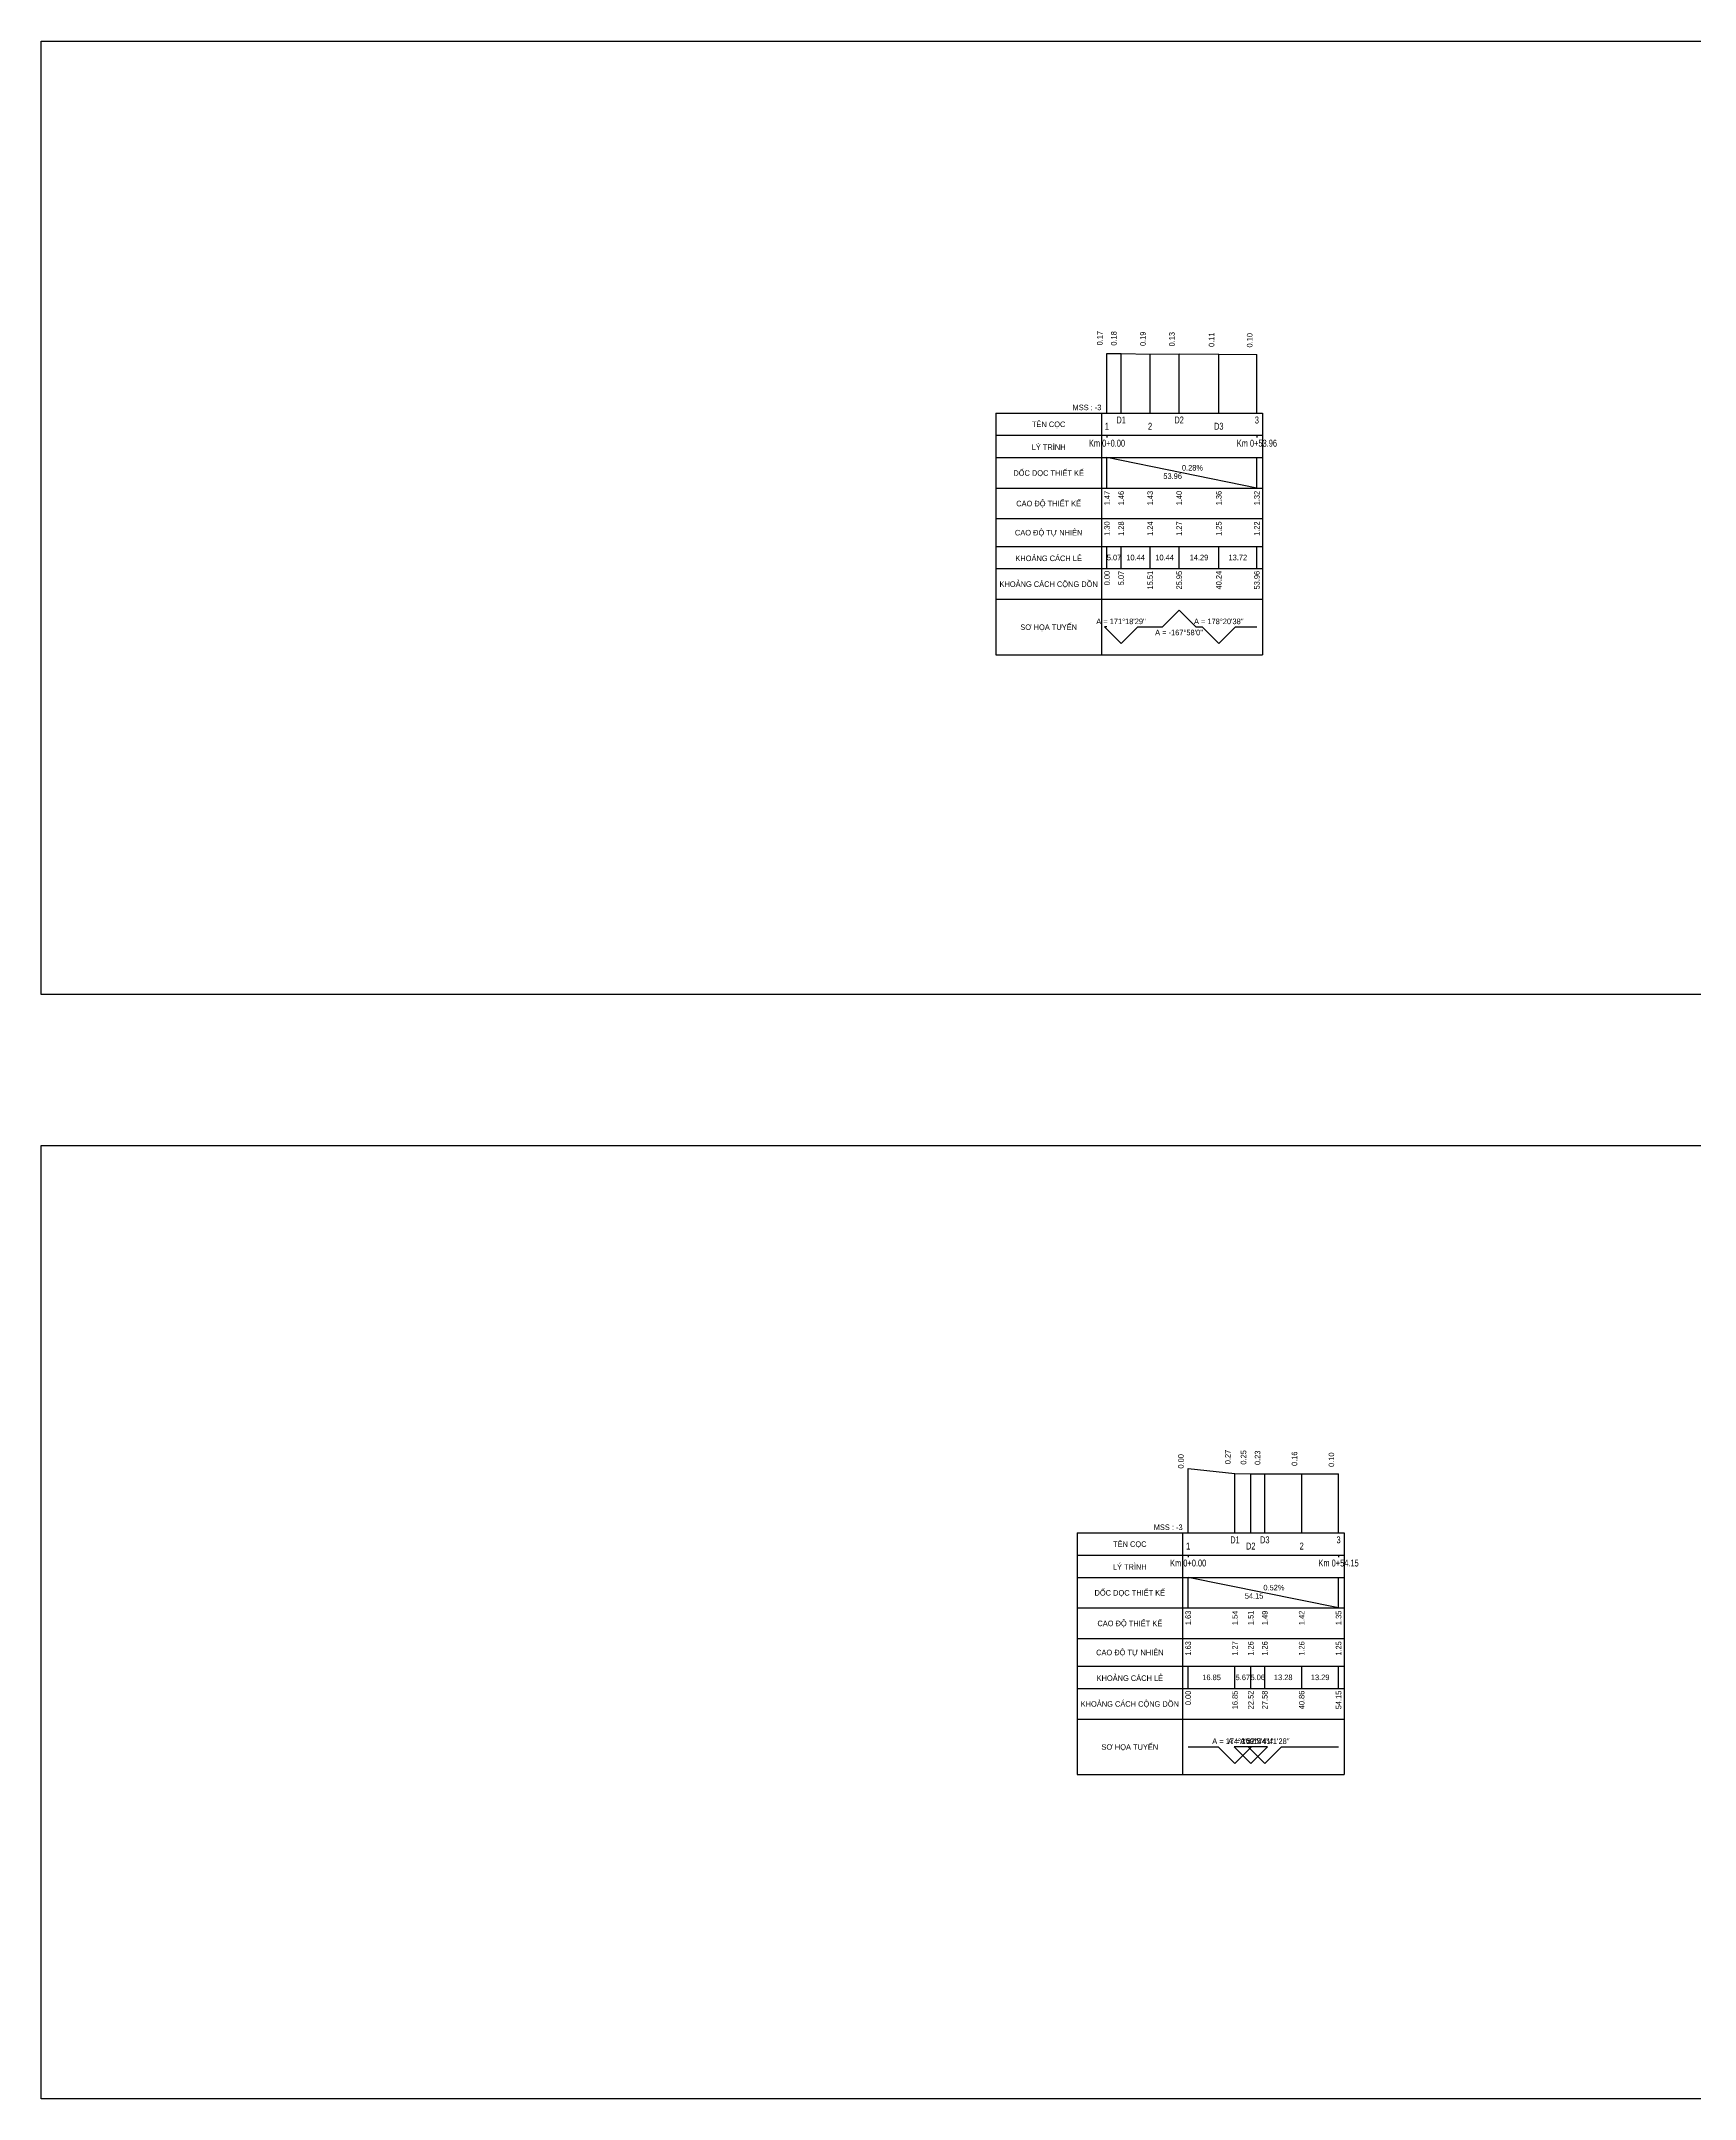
# Model space of a CAD drawing. Header units: inches. Extents: x -261 to 1013, y -2511 to 313.
# Drawn here: x -221 to 374, y -2511 to -1770 of the extents above; entities that cross this region are included whole.
import ezdxf
from ezdxf.enums import TextEntityAlignment as Align

# ---------------------------------------------------------------- set-up
doc = ezdxf.new("R2010")
doc.units = ezdxf.units.IN
doc.header["$MEASUREMENT"] = 0
for name, color, linetype in [('Bang TD tu nhien', 3, 'Continuous'), ('DD Ranh dan trong 1 trai', 2, 'Continuous'), ('Duong dong trac doc tu nhien', 9, 'Continuous'), ('Trac doc tu nhien', 3, 'Continuous'), ('TracDoc', 7, 'Continuous')]:
    doc.layers.add(name, color=color, linetype=linetype)
doc.styles.add('BangTD', font='viet buddy.shx', dxfattribs={"width": 0.8})

msp = doc.modelspace()

# ---------------------------------------------------------------- linework, layer by layer
for points in [[(-221.37, -1770.44), (969.22, -1770.44), (969.22, -2113.56), (-221.37, -2113.56)], [(-221.37, -2168), (969.22, -2168), (969.22, -2511.12), (-221.37, -2511.12)]]:
    msp.add_lwpolyline(points, close=True)
at = {"layer": 'Bang TD tu nhien', "color": 3}
for p, q in [((122.31, -1904.31), (122.31, -1991.31)), ((122.31, -1904.31), (218.27, -1904.31)), ((160.31, -1904.31), (160.31, -1991.31)), ((218.27, -1904.31), (218.27, -1991.31)), ((122.31, -1912.31), (218.27, -1912.31)), ((122.31, -1920.31), (218.27, -1920.31)), ((122.31, -1931.31), (218.27, -1931.31)), ((122.31, -1942.31), (218.27, -1942.31)), ((122.31, -1952.31), (218.27, -1952.31)), ((122.31, -1960.31), (218.27, -1960.31)), ((122.31, -1971.31), (218.27, -1971.31)), ((122.31, -1991.31), (218.27, -1991.31)), ((151.53, -2307.4), (151.53, -2394.4)), ((151.53, -2307.4), (247.68, -2307.4)), ((189.53, -2307.4), (189.53, -2394.4)), ((247.68, -2307.4), (247.68, -2394.4)), ((151.53, -2315.4), (247.68, -2315.4)), ((151.53, -2323.4), (247.68, -2323.4)), ((151.53, -2334.4), (247.68, -2334.4)), ((151.53, -2345.4), (247.68, -2345.4)), ((151.53, -2355.4), (247.68, -2355.4)), ((151.53, -2363.4), (247.68, -2363.4)), ((151.53, -2374.4), (247.68, -2374.4)), ((151.53, -2394.4), (247.68, -2394.4))]:
    msp.add_line(p, q, dxfattribs=at)
at = {"layer": 'Duong dong trac doc tu nhien', "color": 8}
for p, q in [((162.31, -1904.31), (162.31, -1882.81)), ((167.38, -1904.31), (167.38, -1882.91)), ((177.82, -1904.31), (177.82, -1883.11)), ((188.26, -1904.31), (188.26, -1882.96)), ((202.55, -1904.31), (202.55, -1883.06)), ((216.27, -1904.31), (216.27, -1883.21)), ((191.53, -2307.4), (191.53, -2284.25)), ((208.38, -2307.4), (208.38, -2286.05)), ((214.05, -2307.4), (214.05, -2286.1)), ((219.11, -2307.4), (219.11, -2286.1)), ((232.39, -2307.4), (232.39, -2286.1)), ((245.68, -2307.4), (245.68, -2286.15))]:
    msp.add_line(p, q, dxfattribs=at)
at = {"layer": 'Trac doc tu nhien', "color": 3}
for points in [[(162.31, -1882.81), (167.38, -1882.91), (177.82, -1883.11), (188.26, -1882.96), (202.55, -1883.06), (216.27, -1883.21)], [(191.53, -2284.25), (208.38, -2286.05), (214.05, -2286.1), (219.11, -2286.1), (232.39, -2286.1), (245.68, -2286.15)]]:
    msp.add_lwpolyline(points, dxfattribs=at)
at = {"layer": 'TracDoc', "color": 5}
for p, q in [((162.31, -1912.31), (162.31, -1913.11)), ((216.27, -1912.31), (216.27, -1913.11)), ((191.53, -2315.4), (191.53, -2316.2)), ((245.68, -2315.4), (245.68, -2316.2))]:
    msp.add_line(p, q, dxfattribs=at)
at = {"layer": 'TracDoc', "color": 2}
for p, q in [((162.31, -1931.31), (162.31, -1920.31)), ((216.27, -1931.31), (162.31, -1920.31)), ((216.27, -1931.31), (216.27, -1920.31)), ((191.53, -2334.4), (191.53, -2323.4)), ((245.68, -2334.4), (191.53, -2323.4)), ((245.68, -2334.4), (245.68, -2323.4))]:
    msp.add_line(p, q, dxfattribs=at)
at = {"layer": 'TracDoc', "color": 3}
for p, q in [((162.31, -1960.31), (162.31, -1952.31)), ((167.38, -1960.31), (167.38, -1952.31)), ((177.82, -1960.31), (177.82, -1952.31)), ((188.26, -1960.31), (188.26, -1952.31)), ((202.55, -1960.31), (202.55, -1952.31)), ((216.27, -1960.31), (216.27, -1952.31)), ((191.53, -2363.4), (191.53, -2355.4)), ((208.38, -2363.4), (208.38, -2355.4)), ((214.05, -2363.4), (214.05, -2355.4)), ((219.11, -2363.4), (219.11, -2355.4)), ((232.39, -2363.4), (232.39, -2355.4)), ((245.68, -2363.4), (245.68, -2355.4))]:
    msp.add_line(p, q, dxfattribs=at)
at = {"layer": 'TracDoc', "color": 1}
for points in [[(162.31, -1981.31), (161.38, -1981.31), (167.38, -1987.31), (173.38, -1981.31), (182.26, -1981.31), (188.26, -1975.31), (194.26, -1981.31), (196.55, -1981.31), (202.55, -1987.31), (208.55, -1981.31), (216.27, -1981.31)], [(191.53, -2384.4), (202.38, -2384.4), (208.38, -2390.4), (214.38, -2384.4), (208.05, -2384.4), (214.05, -2390.4), (220.05, -2384.4), (213.11, -2384.4), (219.11, -2390.4), (225.11, -2384.4), (245.68, -2384.4)]]:
    msp.add_lwpolyline(points, dxfattribs=at)

# ---------------------------------------------------------------- texts
at = {"layer": 'Bang TD tu nhien', "color": 3, "style": 'BangTD', "width": 0.8}
for s, p in [('TÊN CỌC', (141.31, -1908.31)), ('LÝ TRÌNH', (141.31, -1916.31)), ('DỐC DỌC THIẾT KẾ', (141.31, -1925.81)), ('CAO ĐỘ THIẾT KẾ', (141.31, -1936.81)), ('CAO ĐỘ TỰ NHIÊN', (141.31, -1947.31)), ('KHOẢNG CÁCH LẺ', (141.31, -1956.31)), ('KHOẢNG CÁCH CỘNG DỒN', (141.31, -1965.81)), ('SƠ HỌA TUYẾN', (141.31, -1981.31)), ('TÊN CỌC', (170.53, -2311.4)), ('LÝ TRÌNH', (170.53, -2319.4)), ('DỐC DỌC THIẾT KẾ', (170.53, -2328.9)), ('CAO ĐỘ THIẾT KẾ', (170.53, -2339.9)), ('CAO ĐỘ TỰ NHIÊN', (170.53, -2350.4)), ('KHOẢNG CÁCH LẺ', (170.53, -2359.4)), ('KHOẢNG CÁCH CỘNG DỒN', (170.53, -2368.9)), ('SƠ HỌA TUYẾN', (170.53, -2384.4))]:
    msp.add_text(s, height=2, dxfattribs=at).set_placement(p, align=Align.MIDDLE)
at = {"layer": 'DD Ranh dan trong 1 trai', "color": 2}
for s, p in [('0.17', (161.31, -1879.96)), ('0.18', (166.38, -1880.04)), ('0.19', (176.82, -1880.18)), ('0.13', (187.26, -1880.33)), ('0.11', (201.55, -1880.52)), ('0.10', (215.27, -1880.71)), ('0.00', (190.53, -2284.25)), ('0.27', (207.38, -2282.69)), ('0.25', (213.05, -2282.83)), ('0.23', (218.11, -2282.96)), ('0.16', (231.39, -2283.31)), ('0.10', (244.68, -2283.65))]:
    msp.add_text(s, height=2, rotation=90, dxfattribs=at).set_placement(p, align=Align.BOTTOM_LEFT)
at = {"layer": 'Trac doc tu nhien', "color": 3, "char_height": 2, "attachment_point": 9, "style": 'BangTD'}
for insert in [(160.31, -1903.31), (189.53, -2306.4)]:
    msp.add_mtext('MSS : -3', dxfattribs=dict(at, insert=insert))
at = {"layer": 'TracDoc', "color": 5, "style": 'BangTD', "width": 0.8}
for s, p in [('1', (162.31, -1911.06)), ('2', (177.82, -1911.06)), ('D3', (202.55, -1911.06)), ('1', (191.53, -2314.15)), ('D2', (214.05, -2314.15)), ('2', (232.39, -2314.15))]:
    msp.add_text(s, height=2.5, dxfattribs=at).set_placement(p, align=Align.BOTTOM_CENTER)
for s, p in [('D1', (167.38, -1905.56)), ('D2', (188.26, -1905.56)), ('3', (216.27, -1905.56)), ('Km 0+0.00', (162.31, -1913.91)), ('Km 0+53.96', (216.27, -1913.91)), ('D1', (208.38, -2308.65)), ('D3', (219.11, -2308.65)), ('3', (245.68, -2308.65)), ('Km 0+0.00', (191.53, -2317)), ('Km 0+54.15', (245.68, -2317))]:
    msp.add_text(s, height=2.5, dxfattribs=at).set_placement(p, align=Align.TOP_CENTER)
at = {"layer": 'TracDoc', "color": 2, "style": 'BangTD', "width": 0.8}
for s, p in [('0.28%', (189.29, -1925.61)), ('0.52%', (218.61, -2328.7))]:
    msp.add_text(s, height=2, dxfattribs=at).set_placement(p, align=Align.BOTTOM_LEFT)
for s, p in [('1.47', (162.31, -1932.31)), ('1.46', (167.38, -1932.31)), ('1.43', (177.82, -1932.31)), ('1.40', (188.26, -1932.31)), ('1.36', (202.55, -1932.31)), ('1.32', (216.27, -1932.31)), ('1.63', (191.53, -2335.4)), ('1.54', (208.38, -2335.4)), ('1.51', (214.05, -2335.4)), ('1.49', (219.11, -2335.4)), ('1.42', (232.39, -2335.4)), ('1.35', (245.68, -2335.4))]:
    msp.add_text(s, height=2, rotation=90, dxfattribs=at).set_placement(p, align=Align.MIDDLE_RIGHT)
for s, p in [('53.96', (189.29, -1926.01)), ('54.15', (218.61, -2329.1))]:
    msp.add_text(s, height=2, dxfattribs=at).set_placement(p, align=Align.TOP_RIGHT)
at = {"layer": 'TracDoc', "color": 3, "style": 'BangTD', "width": 0.8}
for s, p in [('1.30', (162.31, -1943.31)), ('1.28', (167.38, -1943.31)), ('1.24', (177.82, -1943.31)), ('1.27', (188.26, -1943.31)), ('1.25', (202.55, -1943.31)), ('1.22', (216.27, -1943.31)), ('0.00', (162.31, -1961.11)), ('5.07', (167.38, -1961.11)), ('15.51', (177.82, -1961.11)), ('25.95', (188.26, -1961.11)), ('40.24', (202.55, -1961.11)), ('53.96', (216.27, -1961.11)), ('1.63', (191.53, -2346.4)), ('1.27', (208.38, -2346.4)), ('1.26', (214.05, -2346.4)), ('1.26', (219.11, -2346.4)), ('1.26', (232.39, -2346.4)), ('1.25', (245.68, -2346.4)), ('0.00', (191.53, -2364.2)), ('16.85', (208.38, -2364.2)), ('22.52', (214.05, -2364.2)), ('27.58', (219.11, -2364.2)), ('40.86', (232.39, -2364.2)), ('54.15', (245.68, -2364.2))]:
    msp.add_text(s, height=2, rotation=90, dxfattribs=at).set_placement(p, align=Align.MIDDLE_RIGHT)
for s, p in [('5.07', (164.85, -1956.31)), ('10.44', (172.6, -1956.31)), ('10.44', (183.04, -1956.31)), ('14.29', (195.41, -1956.31)), ('13.72', (209.41, -1956.31)), ('16.85', (199.96, -2359.4)), ('5.67', (211.22, -2359.4)), ('5.06', (216.58, -2359.4)), ('13.28', (225.75, -2359.4)), ('13.29', (239.04, -2359.4))]:
    msp.add_text(s, height=2, dxfattribs=at).set_placement(p, align=Align.MIDDLE_CENTER)
at = {"layer": 'TracDoc', "color": 1, "char_height": 2, "attachment_point": 5, "style": 'BangTD'}
for s, insert in [("A = 171°18'29''", (167.38, -1979.31)), ("A = -167°58'0''", (188.26, -1983.31)), ("A = 178°20'38''", (202.55, -1979.31)), ("A = 174°3'32''", (208.38, -2382.4)), ("A = 169°5'41''", (214.05, -2382.4)), ("A = 144°41'28''", (219.11, -2382.4))]:
    msp.add_mtext(s, dxfattribs=dict(at, insert=insert))

doc.saveas('drawing.dxf')
